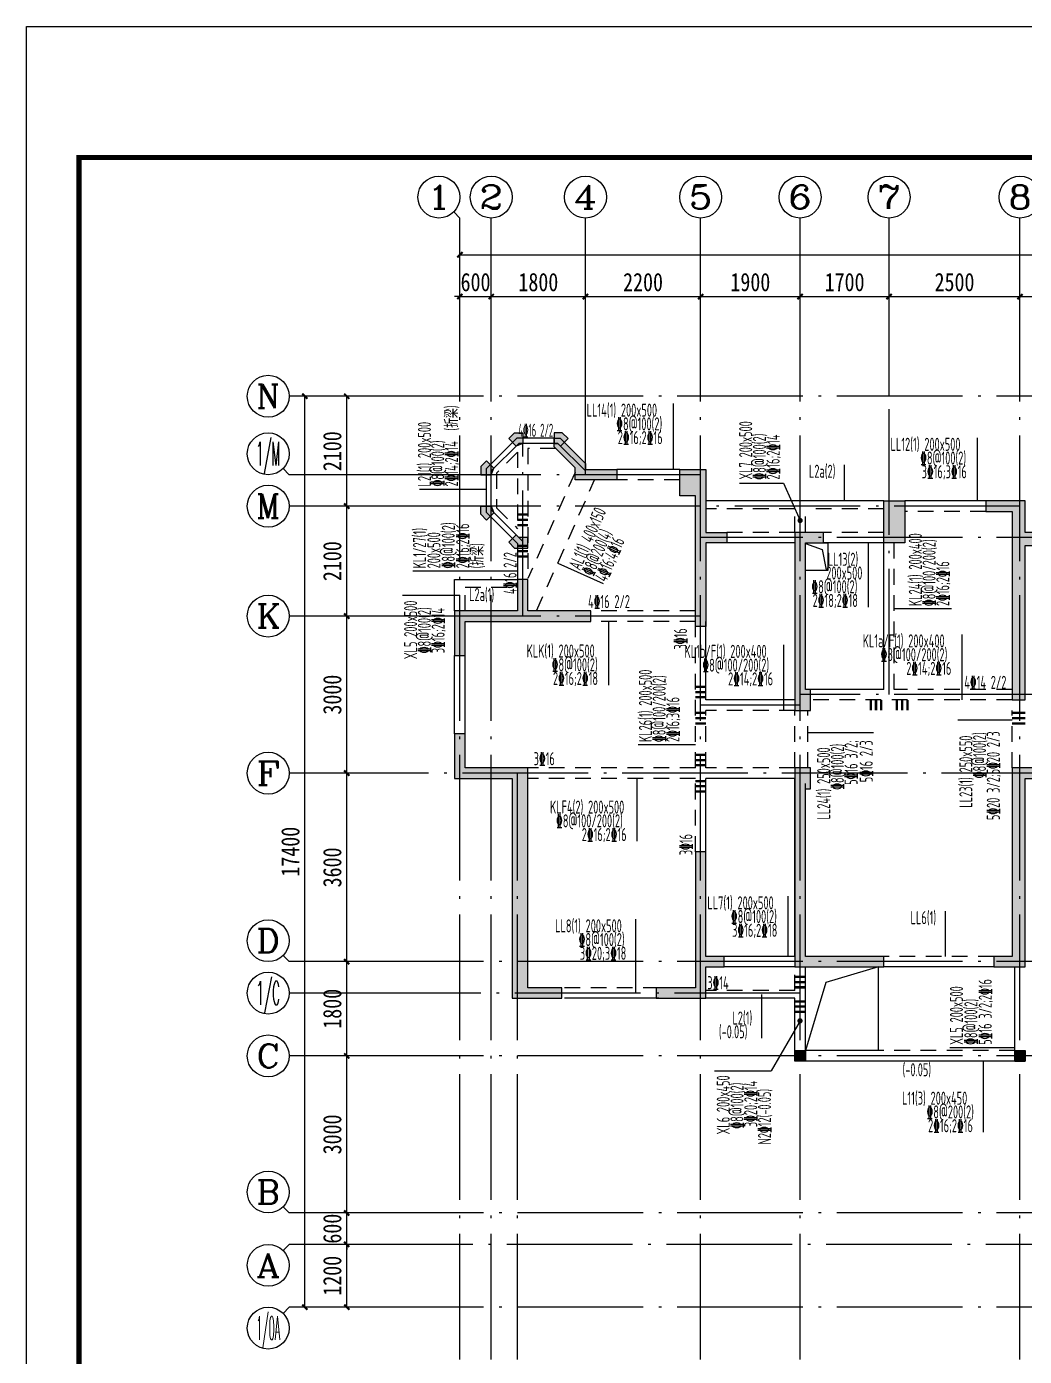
# Model space of a CAD drawing. Extents: x -144902 to 588294, y -160863 to 65494.
# Drawn here: x 385985 to 405047, y -26244 to -845 of the extents above; entities that cross this region are included whole.
import ezdxf
from ezdxf.enums import TextEntityAlignment as Align

# ---------------------------------------------------------------- set-up
doc = ezdxf.new("R2010")
doc.units = 0
doc.header["$LTSCALE"] = 100
doc.linetypes.add('3', pattern=[5, 3, -2])
doc.linetypes.add('ACAD_ISO04W100', pattern=[30.5, 24, -3, 0.5, -3])
doc.layers.get('0').update_dxf_attribs({"linetype": 'CONTINUOUS'})
doc.layers.get('Defpoints').update_dxf_attribs({"linetype": 'CONTINUOUS'})
for name, color, linetype in [('1508', 2, 'CONTINUOUS'), ('AXIS', 3, 'CONTINUOUS'), ('AXIS_TEXT', 7, 'CONTINUOUS'), ('DOTE', 253, 'ACAD_ISO04W100'), ('GZ', 7, 'CONTINUOUS'), ('HATCH', 254, 'CONTINUOUS'), ('HIDE_BEAMDIMLOCAL', 7, 'CONTINUOUS'), ('HIDE_BEAMDIMMASS', 2, 'CONTINUOUS'), ('P排气道', 232, 'CONTINUOUS'), ('S_BEAMDIMLOCAL', 7, 'CONTINUOUS'), ('S_BEAMDIMMASS', 2, 'CONTINUOUS'), ('tk', 7, 'CONTINUOUS'), ('梁', 4, 'CONTINUOUS'), ('梁虚线', 134, '3'), ('次梁箍筋', 1, 'CONTINUOUS'), ('砼墙', 3, 'CONTINUOUS'), ('门', 174, 'CONTINUOUS'), ('门虚线', 174, '3'), ('零厚板', 7, 'CONTINUOUS')]:
    doc.layers.add(name, color=color, linetype=linetype)
doc.styles.add('_HZTXT', font='complex.shx', dxfattribs={"width": 0.7, "bigfont": 'tssdchn.shx'})
doc.styles.add('COMPLEX', font='COMPLEX')
doc.styles.add('DIM_FONT', font='SIMHEI.TTF', dxfattribs={"width": 0.8})
doc.styles.get("Standard").update_dxf_attribs({"font": 'tssdeng.shx', "width": 0.7, "bigfont": 'tssdchn.shx'})
doc.dimstyles.new('_TCH_ARCH&&100', dxfattribs={"dimtxt": 350, "dimasz": 100, "dimexe": 250, "dimexo": 300, "dimgap": 100, "dimtad": 1, "dimdec": 0, "dimzin": 0, "dimdsep": 46, "dimtxsty": 'DIM_FONT', "dimblk": 'ARCHTICK', "dimcen": 0.09, "dimclrt": 7, "dimazin": 2, "dimtfac": 1, "dimtdec": 0, "dimtix": 1, "dimtmove": 2, "dimatfit": 3, "dimfxl": 1, "dimtolj": 1, "dimtzin": 0, "dimarcsym": 0})

# ---------------------------------------------------------------- blocks, each defined once
blk = doc.blocks.new('A1tk')
at = {"layer": 'tk', "color": 5}
blk.add_lwpolyline([(0, 0), (0, 59400), (84100, 59400), (84100, 0)], close=True, dxfattribs=at)
at = {"layer": 'tk', "const_width": 100}
blk.add_lwpolyline([(2500, 1000), (83100, 1000), (83100, 58400), (2500, 58400)], close=True, dxfattribs=at)
blk = doc.blocks.new('2012120710010639')
at = {"layer": 'P排气道', "linetype": 'ByBlock'}
blk.add_lwpolyline([(400, 5400), (400, 5900), (0, 5900), (0, 5400)], close=True, dxfattribs=at)
blk.add_lwpolyline([(400, 5900), (77, 5789), (0, 5400)], dxfattribs=at)
at = {"layer": 'P排气道', "linetype": 'ByBlock', "elevation": 0}
for points in [[(27585, 5385), (27585, 5915), (27155, 5915), (27155, 5385)], [(9485, 1065), (9085, 1065), (9085, 1415), (9485, 1415)], [(18285, 1065), (18685, 1065), (18685, 1415), (18285, 1415)], [(13770, 500), (13770, 0), (13370, 0), (13370, 500)], [(14000, 500), (14000, 0), (14400, 0), (14400, 500)]]:
    blk.add_lwpolyline(points, close=True, dxfattribs=at)
for points in [[(27585, 5900), (27262, 5789), (27185, 5400)], [(9485, 1415), (9151, 1329), (9085, 1065)], [(18685, 1415), (18351, 1329), (18285, 1065)], [(13770, 500), (13447, 389), (13370, 0)], [(14400, 500), (14077, 389), (14000, 0)]]:
    blk.add_lwpolyline(points, dxfattribs=at)
blk = doc.blocks.new('_ArchTick')
at = {"color": 0, "linetype": 'ByBlock', "const_width": 0.4}
blk.add_lwpolyline([(-0.5, -0.5), (0.5, 0.5)], dxfattribs=at)
blk = doc.blocks.new('*D1650')
at = {"layer": 'AXIS', "color": 0, "lineweight": -2}
for p, q in [((2761, 5875), (1650, 5875)), ((1900, 4675), (1900, 5875)), ((2761, 4675), (1650, 4675))]:
    blk.add_line(p, q, dxfattribs=at)
at = {"layer": 'Defpoints', "color": 0}
for p in [(1900, 5875), (3061, 5875), (3061, 4675)]:
    blk.add_point(p, dxfattribs=at)
at = {"layer": 'AXIS', "color": 0, "lineweight": -2, "xscale": 100, "yscale": 100, "zscale": 100}
for p, rotation in [((1900, 5875), 90), ((1900, 4675), 270)]:
    blk.add_blockref('_ArchTick', p, dxfattribs=dict(at, rotation=rotation))
at = {"layer": 'AXIS', "color": 7, "insert": (1625, 5275), "char_height": 350, "attachment_point": 5, "rotation": 90, "style": 'DIM_FONT'}
blk.add_mtext('\\A1;1200', dxfattribs=at)
blk = doc.blocks.new('*D1651')
at = {"layer": 'AXIS', "color": 0, "lineweight": -2}
for p, q in [((2761, 6475), (1650, 6475)), ((1900, 6475), (1900, 6575)), ((1900, 5875), (1900, 6475)), ((2761, 5875), (1650, 5875)), ((1900, 5875), (1900, 5775))]:
    blk.add_line(p, q, dxfattribs=at)
at = {"layer": 'Defpoints', "color": 0}
for p in [(1900, 6475), (3061, 6475), (3061, 5875)]:
    blk.add_point(p, dxfattribs=at)
at = {"layer": 'AXIS', "color": 0, "lineweight": -2, "xscale": 100, "yscale": 100, "zscale": 100}
for p, rotation in [((1900, 6475), 270), ((1900, 5875), 90)]:
    blk.add_blockref('_ArchTick', p, dxfattribs=dict(at, rotation=rotation))
at = {"layer": 'AXIS', "color": 7, "insert": (1625, 6175), "char_height": 350, "attachment_point": 5, "rotation": 90, "style": 'DIM_FONT'}
blk.add_mtext('\\A1;600', dxfattribs=at)
blk = doc.blocks.new('*D1652')
at = {"layer": 'AXIS', "color": 0, "lineweight": -2}
for p, q in [((2761, 9475), (1650, 9475)), ((1900, 6475), (1900, 9475)), ((2761, 6475), (1650, 6475))]:
    blk.add_line(p, q, dxfattribs=at)
at = {"layer": 'Defpoints', "color": 0}
for p in [(1900, 9475), (3061, 9475), (3061, 6475)]:
    blk.add_point(p, dxfattribs=at)
at = {"layer": 'AXIS', "color": 0, "lineweight": -2, "xscale": 100, "yscale": 100, "zscale": 100}
for p, rotation in [((1900, 9475), 90), ((1900, 6475), 270)]:
    blk.add_blockref('_ArchTick', p, dxfattribs=dict(at, rotation=rotation))
at = {"layer": 'AXIS', "color": 7, "insert": (1625, 7975), "char_height": 350, "attachment_point": 5, "rotation": 90, "style": 'DIM_FONT'}
blk.add_mtext('\\A1;3000', dxfattribs=at)
blk = doc.blocks.new('*D1653')
at = {"layer": 'AXIS', "color": 0, "lineweight": -2}
for p, q in [((2761, 11275), (1650, 11275)), ((1900, 9475), (1900, 11275)), ((2761, 9475), (1650, 9475))]:
    blk.add_line(p, q, dxfattribs=at)
at = {"layer": 'Defpoints', "color": 0}
for p in [(1900, 11275), (3061, 11275), (3061, 9475)]:
    blk.add_point(p, dxfattribs=at)
at = {"layer": 'AXIS', "color": 0, "lineweight": -2, "xscale": 100, "yscale": 100, "zscale": 100}
for p, rotation in [((1900, 11275), 90), ((1900, 9475), 270)]:
    blk.add_blockref('_ArchTick', p, dxfattribs=dict(at, rotation=rotation))
at = {"layer": 'AXIS', "color": 7, "insert": (1625, 10375), "char_height": 350, "attachment_point": 5, "rotation": 90, "style": 'DIM_FONT'}
blk.add_mtext('\\A1;1800', dxfattribs=at)
blk = doc.blocks.new('*D1654')
at = {"layer": 'AXIS', "color": 0, "lineweight": -2}
for p, q in [((2761, 14875), (1650, 14875)), ((1900, 11275), (1900, 14875)), ((2761, 11275), (1650, 11275))]:
    blk.add_line(p, q, dxfattribs=at)
at = {"layer": 'Defpoints', "color": 0}
for p in [(1900, 14875), (3061, 14875), (3061, 11275)]:
    blk.add_point(p, dxfattribs=at)
at = {"layer": 'AXIS', "color": 0, "lineweight": -2, "xscale": 100, "yscale": 100, "zscale": 100}
for p, rotation in [((1900, 14875), 90), ((1900, 11275), 270)]:
    blk.add_blockref('_ArchTick', p, dxfattribs=dict(at, rotation=rotation))
at = {"layer": 'AXIS', "color": 7, "insert": (1625, 13075), "char_height": 350, "attachment_point": 5, "rotation": 90, "style": 'DIM_FONT'}
blk.add_mtext('\\A1;3600', dxfattribs=at)
blk = doc.blocks.new('*D1655')
at = {"layer": 'AXIS', "color": 0, "lineweight": -2}
for p, q in [((2761, 17875), (1650, 17875)), ((1900, 14875), (1900, 17875)), ((2761, 14875), (1650, 14875))]:
    blk.add_line(p, q, dxfattribs=at)
at = {"layer": 'Defpoints', "color": 0}
for p in [(1900, 17875), (3061, 17875), (3061, 14875)]:
    blk.add_point(p, dxfattribs=at)
at = {"layer": 'AXIS', "color": 0, "lineweight": -2, "xscale": 100, "yscale": 100, "zscale": 100}
for p, rotation in [((1900, 17875), 90), ((1900, 14875), 270)]:
    blk.add_blockref('_ArchTick', p, dxfattribs=dict(at, rotation=rotation))
at = {"layer": 'AXIS', "color": 7, "insert": (1625, 16375), "char_height": 350, "attachment_point": 5, "rotation": 90, "style": 'DIM_FONT'}
blk.add_mtext('\\A1;3000', dxfattribs=at)
blk = doc.blocks.new('*D1656')
at = {"layer": 'AXIS', "color": 0, "lineweight": -2}
for p, q in [((2761, 19975), (1650, 19975)), ((1900, 17875), (1900, 19975)), ((2761, 17875), (1650, 17875))]:
    blk.add_line(p, q, dxfattribs=at)
at = {"layer": 'Defpoints', "color": 0}
for p in [(1900, 19975), (3061, 19975), (3061, 17875)]:
    blk.add_point(p, dxfattribs=at)
at = {"layer": 'AXIS', "color": 0, "lineweight": -2, "xscale": 100, "yscale": 100, "zscale": 100}
for p, rotation in [((1900, 19975), 90), ((1900, 17875), 270)]:
    blk.add_blockref('_ArchTick', p, dxfattribs=dict(at, rotation=rotation))
at = {"layer": 'AXIS', "color": 7, "insert": (1625, 18925), "char_height": 350, "attachment_point": 5, "rotation": 90, "style": 'DIM_FONT'}
blk.add_mtext('\\A1;2100', dxfattribs=at)
blk = doc.blocks.new('*D1657')
at = {"layer": 'AXIS', "color": 0, "lineweight": -2}
for p, q in [((2761, 22075), (1650, 22075)), ((1900, 19975), (1900, 22075)), ((2761, 19975), (1650, 19975))]:
    blk.add_line(p, q, dxfattribs=at)
at = {"layer": 'Defpoints', "color": 0}
for p in [(1900, 22075), (3061, 22075), (3061, 19975)]:
    blk.add_point(p, dxfattribs=at)
at = {"layer": 'AXIS', "color": 0, "lineweight": -2, "xscale": 100, "yscale": 100, "zscale": 100}
for p, rotation in [((1900, 22075), 90), ((1900, 19975), 270)]:
    blk.add_blockref('_ArchTick', p, dxfattribs=dict(at, rotation=rotation))
at = {"layer": 'AXIS', "color": 7, "insert": (1625, 21025), "char_height": 350, "attachment_point": 5, "rotation": 90, "style": 'DIM_FONT'}
blk.add_mtext('\\A1;2100', dxfattribs=at)
blk = doc.blocks.new('*D1658')
at = {"layer": 'AXIS', "color": 0, "lineweight": -2}
for p, q in [((2761, 22075), (850, 22075)), ((1100, 4675), (1100, 22075)), ((2761, 4675), (850, 4675))]:
    blk.add_line(p, q, dxfattribs=at)
at = {"layer": 'Defpoints', "color": 0}
for p in [(1100, 22075), (3061, 22075, 0), (3061, 4675)]:
    blk.add_point(p, dxfattribs=at)
at = {"layer": 'AXIS', "color": 0, "lineweight": -2, "xscale": 100, "yscale": 100, "zscale": 100}
for p, rotation in [((1100, 22075), 90), ((1100, 4675), 270)]:
    blk.add_blockref('_ArchTick', p, dxfattribs=dict(at, rotation=rotation))
at = {"layer": 'AXIS', "color": 7, "insert": (825, 13375), "char_height": 350, "attachment_point": 5, "rotation": 90, "style": 'DIM_FONT'}
blk.add_mtext('\\A1;17400', dxfattribs=at)
blk = doc.blocks.new('*D1679')
at = {"layer": 'AXIS', "color": 0, "lineweight": -2}
for p, q in [((14761, 22375), (14761, 24228)), ((17761, 22375), (17761, 24228)), ((14761, 23978), (17761, 23978))]:
    blk.add_line(p, q, dxfattribs=at)
at = {"layer": 'Defpoints', "color": 0}
for p in [(17761, 23978), (14761, 22075), (17761, 22075)]:
    blk.add_point(p, dxfattribs=at)
at = {"layer": 'AXIS', "color": 0, "lineweight": -2, "xscale": 100, "yscale": 100, "zscale": 100, "rotation": 180}
blk.add_blockref('_ArchTick', (14761, 23978), dxfattribs=at)
at = {"layer": 'AXIS', "color": 0, "lineweight": -2, "xscale": 100, "yscale": 100, "zscale": 100}
blk.add_blockref('_ArchTick', (17761, 23978), dxfattribs=at)
at = {"layer": 'AXIS', "color": 7, "insert": (16261, 24253), "char_height": 350, "attachment_point": 5, "style": 'DIM_FONT'}
blk.add_mtext('\\A1;3000', dxfattribs=at)
blk = doc.blocks.new('*D1680')
at = {"layer": 'AXIS', "color": 0, "lineweight": -2}
for p, q in [((12261, 22375), (12261, 24228)), ((14761, 22375), (14761, 24228)), ((12261, 23978), (14761, 23978))]:
    blk.add_line(p, q, dxfattribs=at)
at = {"layer": 'Defpoints', "color": 0}
for p in [(14761, 23978), (12261, 22075), (14761, 22075)]:
    blk.add_point(p, dxfattribs=at)
at = {"layer": 'AXIS', "color": 0, "lineweight": -2, "xscale": 100, "yscale": 100, "zscale": 100, "rotation": 180}
blk.add_blockref('_ArchTick', (12261, 23978), dxfattribs=at)
at = {"layer": 'AXIS', "color": 0, "lineweight": -2, "xscale": 100, "yscale": 100, "zscale": 100}
blk.add_blockref('_ArchTick', (14761, 23978), dxfattribs=at)
at = {"layer": 'AXIS', "color": 7, "insert": (13511, 24253), "char_height": 350, "attachment_point": 5, "style": 'DIM_FONT'}
blk.add_mtext('\\A1;2500', dxfattribs=at)
blk = doc.blocks.new('*D1681')
at = {"layer": 'AXIS', "color": 0, "lineweight": -2}
for p, q in [((10561, 22375), (10561, 24228)), ((12261, 22375), (12261, 24228)), ((10561, 23978), (12261, 23978))]:
    blk.add_line(p, q, dxfattribs=at)
at = {"layer": 'Defpoints', "color": 0}
for p in [(12261, 23978), (10561, 22075), (12261, 22075)]:
    blk.add_point(p, dxfattribs=at)
at = {"layer": 'AXIS', "color": 0, "lineweight": -2, "xscale": 100, "yscale": 100, "zscale": 100, "rotation": 180}
blk.add_blockref('_ArchTick', (10561, 23978), dxfattribs=at)
at = {"layer": 'AXIS', "color": 0, "lineweight": -2, "xscale": 100, "yscale": 100, "zscale": 100}
blk.add_blockref('_ArchTick', (12261, 23978), dxfattribs=at)
at = {"layer": 'AXIS', "color": 7, "insert": (11411, 24253), "char_height": 350, "attachment_point": 5, "style": 'DIM_FONT'}
blk.add_mtext('\\A1;1700', dxfattribs=at)
blk = doc.blocks.new('*D1682')
at = {"layer": 'AXIS', "color": 0, "lineweight": -2}
for p, q in [((8661, 22375), (8661, 24228)), ((10561, 22375), (10561, 24228)), ((8661, 23978), (10561, 23978))]:
    blk.add_line(p, q, dxfattribs=at)
at = {"layer": 'Defpoints', "color": 0}
for p in [(10561, 23978), (8661, 22075), (10561, 22075)]:
    blk.add_point(p, dxfattribs=at)
at = {"layer": 'AXIS', "color": 0, "lineweight": -2, "xscale": 100, "yscale": 100, "zscale": 100, "rotation": 180}
blk.add_blockref('_ArchTick', (8661, 23978), dxfattribs=at)
at = {"layer": 'AXIS', "color": 0, "lineweight": -2, "xscale": 100, "yscale": 100, "zscale": 100}
blk.add_blockref('_ArchTick', (10561, 23978), dxfattribs=at)
at = {"layer": 'AXIS', "color": 7, "insert": (9611, 24253), "char_height": 350, "attachment_point": 5, "style": 'DIM_FONT'}
blk.add_mtext('\\A1;1900', dxfattribs=at)
blk = doc.blocks.new('*D1683')
at = {"layer": 'AXIS', "color": 0, "lineweight": -2}
for p, q in [((6461, 22375), (6461, 24228)), ((8661, 22375), (8661, 24228)), ((6461, 23978), (8661, 23978))]:
    blk.add_line(p, q, dxfattribs=at)
at = {"layer": 'Defpoints', "color": 0}
for p in [(8661, 23978), (6461, 22075), (8661, 22075)]:
    blk.add_point(p, dxfattribs=at)
at = {"layer": 'AXIS', "color": 0, "lineweight": -2, "xscale": 100, "yscale": 100, "zscale": 100, "rotation": 180}
blk.add_blockref('_ArchTick', (6461, 23978), dxfattribs=at)
at = {"layer": 'AXIS', "color": 0, "lineweight": -2, "xscale": 100, "yscale": 100, "zscale": 100}
blk.add_blockref('_ArchTick', (8661, 23978), dxfattribs=at)
at = {"layer": 'AXIS', "color": 7, "insert": (7561, 24253), "char_height": 350, "attachment_point": 5, "style": 'DIM_FONT'}
blk.add_mtext('\\A1;2200', dxfattribs=at)
blk = doc.blocks.new('*D1684')
at = {"layer": 'AXIS', "color": 0, "lineweight": -2}
for p, q in [((4661, 22375), (4661, 24228)), ((6461, 22375), (6461, 24228)), ((4661, 23978), (6461, 23978))]:
    blk.add_line(p, q, dxfattribs=at)
at = {"layer": 'Defpoints', "color": 0}
for p in [(6461, 23978), (4661, 22075), (6461, 22075)]:
    blk.add_point(p, dxfattribs=at)
at = {"layer": 'AXIS', "color": 0, "lineweight": -2, "xscale": 100, "yscale": 100, "zscale": 100, "rotation": 180}
blk.add_blockref('_ArchTick', (4661, 23978), dxfattribs=at)
at = {"layer": 'AXIS', "color": 0, "lineweight": -2, "xscale": 100, "yscale": 100, "zscale": 100}
blk.add_blockref('_ArchTick', (6461, 23978), dxfattribs=at)
at = {"layer": 'AXIS', "color": 7, "insert": (5561, 24253), "char_height": 350, "attachment_point": 5, "style": 'DIM_FONT'}
blk.add_mtext('\\A1;1800', dxfattribs=at)
blk = doc.blocks.new('*D1685')
at = {"layer": 'AXIS', "color": 0, "lineweight": -2}
for p, q in [((4061, 22375), (4061, 24228)), ((4661, 22375), (4661, 24228)), ((4061, 23978), (3961, 23978)), ((4061, 23978), (4661, 23978)), ((4661, 23978), (4761, 23978))]:
    blk.add_line(p, q, dxfattribs=at)
at = {"layer": 'Defpoints', "color": 0}
for p in [(4661, 23978), (4061, 22075), (4661, 22075)]:
    blk.add_point(p, dxfattribs=at)
at = {"layer": 'AXIS', "color": 0, "lineweight": -2, "xscale": 100, "yscale": 100, "zscale": 100}
blk.add_blockref('_ArchTick', (4061, 23978), dxfattribs=at)
at = {"layer": 'AXIS', "color": 0, "lineweight": -2, "xscale": 100, "yscale": 100, "zscale": 100, "rotation": 180}
blk.add_blockref('_ArchTick', (4661, 23978), dxfattribs=at)
at = {"layer": 'AXIS', "color": 7, "insert": (4361, 24253), "char_height": 350, "attachment_point": 5, "style": 'DIM_FONT'}
blk.add_mtext('\\A1;600', dxfattribs=at)
blk = doc.blocks.new('*D1686')
at = {"layer": 'AXIS', "color": 0, "lineweight": -2}
for p, q in [((4061, 22375), (4061, 25028)), ((43161, 22375), (43161, 25028)), ((4061, 24778), (43161, 24778))]:
    blk.add_line(p, q, dxfattribs=at)
at = {"layer": 'Defpoints', "color": 0}
for p in [(43161, 24778), (4061, 22075), (43161, 22075)]:
    blk.add_point(p, dxfattribs=at)
at = {"layer": 'AXIS', "color": 0, "lineweight": -2, "xscale": 100, "yscale": 100, "zscale": 100, "rotation": 180}
blk.add_blockref('_ArchTick', (4061, 24778), dxfattribs=at)
at = {"layer": 'AXIS', "color": 0, "lineweight": -2, "xscale": 100, "yscale": 100, "zscale": 100}
blk.add_blockref('_ArchTick', (43161, 24778), dxfattribs=at)
at = {"layer": 'AXIS', "color": 7, "insert": (23611, 25053), "char_height": 350, "attachment_point": 5, "style": 'DIM_FONT'}
blk.add_mtext('\\A1;39100', dxfattribs=at)
blk = doc.blocks.new('_AXISO')
blk.add_circle((0, 0), 0.5)
at = {"layer": 'AXIS_TEXT', "style": 'COMPLEX', "width": 1.041667}
blk.add_attdef('A', text='', height=0.56, dxfattribs=at).set_placement((-0.25, -0.28), (0.25, -0.28), align=Align.FIT)
blk = doc.blocks.new('2012122714531000')
at = {"layer": 'HATCH'}
blk.add_hatch(color=256, dxfattribs=at).paths.add_polyline_path([(0, 200), (200, 200), (200, 0), (0, 0)])
at = {"layer": 'GZ'}
blk.add_lwpolyline([(0, 200), (200, 200), (200, 0), (0, 0)], close=True, dxfattribs=at)
blk = doc.blocks.new('2012122621245179')
at = {"layer": 'GZ'}
h = blk.add_hatch(color=256, dxfattribs=at)
h.paths.add_polyline_path([(5985.8, 21123.5), (6127.3, 21265), (6017.2, 21375), (5861.6, 21375), (5861.6, 21175), (5934.4, 21175)])
h.paths.add_polyline_path([(5137.3, 21123.5), (4995.9, 21265), (5105.9, 21375), (5261.6, 21375), (5261.6, 21175), (5202.6, 21150.6)])
h.paths.add_polyline_path([(5137.3, 19426.5), (4995.9, 19285.1), (5105.9, 19175), (5361.4, 19175), (5361.4, 19375), (5188.8, 19375)])
h.paths.add_polyline_path([(4713, 19850.8), (4571.6, 19709.3), (4461.6, 19819.4), (4461.6, 19975), (4661.6, 19975), (4693.3, 19898.4)])
h.paths.add_polyline_path([(4713, 20699.3), (4571.6, 20840.7), (4461.6, 20730.7), (4461.6, 20575), (4661.6, 20575), (4687.2, 20637.2)])
at = {"layer": 'HATCH'}
for points in [[(7061.4, 20675), (7061.4, 20475), (6261.4, 20475), (6261.4, 20706.6), (5861.6, 21106.4), (5861.6, 21275), (5975.8, 21275), (6461.4, 20789.4), (6461.4, 20675)], [(8561.4, 17675), (8561.4, 20175), (8261.4, 20175), (8261.4, 20675), (8761.4, 20675), (8761.4, 19475), (9161.4, 19475), (9161.4, 19275), (8761.4, 19275), (8761.4, 17675)], [(12161.4, 20075.2), (12561.4, 20075.2), (12561.4, 19275.2), (12161.4, 19275.2)], [(14111.4, 20075.2), (14111.4, 19875.2), (14611.4, 19875.2), (14611.4, 16275), (14861.4, 16275), (14861.4, 19225), (15361.4, 19225), (15361.4, 19475), (14861.4, 19475), (14861.4, 20075.2)], [(11011.4, 19275), (11011.4, 19475), (10461.4, 19475), (10461.4, 16075), (10761.4, 16075), (10761.4, 16475), (10661.4, 16475), (10661.4, 19275)], [(5161.4, 18575), (5161.4, 17975), (3961.4, 17975), (3961.4, 17125), (4161.4, 17125), (4161.4, 17775), (6561.4, 17775), (6561.4, 17975), (5361.4, 17975), (5361.4, 18575)], [(3961.4, 14775), (5061.4, 14775), (5061.4, 10575), (6011.4, 10575), (6011.4, 10775), (5361.4, 10775), (5361.4, 14975), (4161.4, 14975), (4161.4, 15625), (3961.4, 15625)], [(10461.4, 11175), (12161.4, 11175), (12161.4, 11375), (10661.4, 11375), (10661.4, 14575), (10761.4, 14575), (10761.4, 14975), (10461.4, 14975)], [(14861.4, 11175), (14861.4, 14775), (16261.4, 14775), (16261.4, 14975), (14611.4, 14975), (14611.4, 11375), (14261.4, 11375), (14261.4, 11175)], [(7811.4, 10575), (8761.4, 10575), (8761.4, 11175), (9111.4, 11175), (9111.4, 11375), (8761.4, 11375), (8761.4, 13375), (8561.4, 13375), (8561.4, 10775), (7811.4, 10775)]]:
    blk.add_hatch(color=256, dxfattribs=at).paths.add_polyline_path(points)
at = {"layer": 'AXIS'}
for p, q in [((3944.2, 25594.8, 0), (4061.4, 25477.6, 0)), ((4061.4, 22075, 0), (4061.4, 25477.6, 0)), ((4661.4, 22075, 0), (4661.4, 25477.6, 0)), ((6461.4, 22075, 0), (6461.4, 25477.6, 0)), ((8661.4, 22075, 0), (8661.4, 25477.6, 0)), ((10561.4, 22075, 0), (10561.4, 25477.6, 0)), ((12261.4, 22075, 0), (12261.4, 25477.6, 0)), ((14761.4, 22075, 0), (14761.4, 25477.6, 0)), ((3461.4, 22075, 0), (800, 22075, 0)), ((682.8, 20692.2, 0), (800, 20575, 0)), ((3461.4, 20575, 0), (800, 20575, 0)), ((3461.4, 19975, 0), (800, 19975, 0)), ((3461.4, 17875, 0), (800, 17875, 0)), ((3461.4, 14875, 0), (800, 14875, 0)), ((682.8, 11392.2, 0), (800, 11275, 0)), ((3461.4, 11275, 0), (800, 11275, 0)), ((3461.4, 10675, 0), (800, 10675, 0)), ((3461.4, 9475, 0), (800, 9475, 0)), ((682.8, 6592.2, 0), (800, 6475, 0)), ((3461.4, 6475, 0), (800, 6475, 0)), ((682.8, 5757.8, 0), (800, 5875, 0)), ((3461.4, 5875, 0), (800, 5875, 0)), ((682.8, 4557.8, 0), (800, 4675, 0)), ((3461.4, 4675, 0), (800, 4675, 0))]:
    blk.add_line(p, q, dxfattribs=at)
at = {"layer": 'DOTE'}
for p, q in [((4061.4, 3675, 0), (4061.4, 23075, 0)), ((4661.4, 3675, 0), (4661.4, 23075, 0)), ((6461.4, 20575, 0), (6461.4, 23075, 0)), ((8661.4, 3675, 0), (8661.4, 23075, 0)), ((10561.4, 3675, 0), (10561.4, 23075, 0)), ((12261.4, 16375, 0), (12261.4, 23075, 0)), ((14761.4, 3675, 0), (14761.4, 23075, 0)), ((44161.4, 22075, 0), (3061.4, 22075, 0)), ((5188.8, 21175, 0), (4661.4, 20647.6, 0)), ((5934.4, 21175, 0), (5188.8, 21175, 0)), ((5261.4, 17875, 0), (5261.4, 21175, 0)), ((5934.4, 21175, 0), (6461.4, 20648)), ((8661.4, 20575, 0), (3061.4, 20575, 0)), ((14761.4, 19975, 0), (3061.4, 19975, 0)), ((4661.4, 19902.4, 0), (5261.4, 19302.4, 0)), ((44161.4, 19375, 0), (8661.4, 19375, 0)), ((8661.4, 17875, 0), (3061.4, 17875, 0)), ((14761.4, 16375, 0), (10561.4, 16375, 0)), ((20061.4, 16375, 0), (14761.4, 16375, 0)), ((10561.4, 16175, 0), (8661.4, 16175, 0)), ((33961.4, 14875, 0), (3461.4, 14875, 0)), ((5161.4, 3675, 0), (5161.4, 14875, 0)), ((44161.4, 11275, 0), (3061.4, 11275, 0)), ((10561.4, 10675, 0), (3061.4, 10675, 0)), ((44161.4, 9475, 0), (3061.4, 9475, 0)), ((44161.4, 6475, 0), (3061.4, 6475, 0)), ((19561.4, 5875, 0), (3061.4, 5875, 0)), ((44161.4, 4675, 0), (3061.4, 4675, 0))]:
    blk.add_line(p, q, dxfattribs=at)
at = {"layer": 'GZ'}
for points in [[(5137.3, 21123.5), (4995.9, 21265), (5105.9, 21375), (5261.6, 21375), (5261.6, 21175), (5137.3, 21123.5)], [(5985.8, 21123.5), (6127.3, 21265), (6017.2, 21375), (5861.6, 21375), (5861.6, 21175), (5934.4, 21175)], [(4713, 20699.3), (4571.6, 20840.7), (4461.6, 20730.7), (4461.6, 20575), (4661.6, 20575), (4687.2, 20637.2)], [(4713, 19850.8), (4571.6, 19709.3), (4461.6, 19819.4), (4461.6, 19975), (4661.6, 19975), (4693.3, 19898.4)], [(5137.3, 19426.5), (4995.9, 19285.1), (5105.9, 19175), (5361.4, 19175), (5361.4, 19375), (5188.8, 19375)]]:
    blk.add_lwpolyline(points, close=True, dxfattribs=at)
at = {"layer": '梁'}
for p, q in [((5147.4, 21275, 0), (4561.6, 20689.2, 0)), ((5861.6, 21275, 0), (5147.4, 21275, 0)), ((4561.6, 20689.2, 0), (4561.6, 19860.8, 0)), ((8261.4, 20675), (7061.4, 20675)), ((10561.4, 20075.2), (8761.4, 20075.2)), ((12161.4, 20075.2), (10561.4, 20075.2)), ((14111.4, 20075.2), (12561.4, 20075.2)), ((4561.6, 19860.8, 0), (5161.4, 19261, 0)), ((5161.4, 19261, 0), (5161.4, 18575, 0)), ((10461.4, 19275), (9161.4, 19275)), ((12361.4, 19275), (11011.4, 19275)), ((12161.4, 16475), (12161.4, 19275)), ((3961.4, 17975), (3961.4, 18575)), ((3961.4, 18575), (5161.4, 18575)), ((8761.4, 16275), (8761.4, 17775)), ((10461.4, 16275), (8761.4, 16275)), ((12161.4, 16475), (10661.4, 16475)), ((10461.4, 14775), (8761.4, 14775)), ((8761.4, 13375), (8761.4, 14775)), ((10461.4, 11375), (10461.4, 14775)), ((10461.4, 11375), (9111.4, 11375)), ((10461.4, 11175), (9111.4, 11175)), ((14261.4, 11175), (12161.4, 11175)), ((14661.4, 9375), (14661.4, 11175)), ((7861.4, 10575), (6061.4, 10575)), ((14661.4, 9375), (14861.4, 9375))]:
    blk.add_line(p, q, dxfattribs=at)
at = {"layer": '梁', "color": 210}
for p, q in [((10661.4, 9575), (10661.4, 11175)), ((12061.4, 9575), (12061.4, 11175)), ((10461.4, 10575), (8761.4, 10575)), ((10461.4, 9375), (10461.4, 10575)), ((12061.4, 9575), (10661.4, 9575)), ((12161.4, 9375), (10461.4, 9375)), ((14661.4, 9375), (12161.4, 9375))]:
    blk.add_line(p, q, dxfattribs=at)
at = {"layer": '梁虚线'}
for p, q in [((5161.4, 21006.2, 0), (4761.6, 20606.4, 0)), ((5161.4, 21006.2, 0), (5161.4, 19543.8, 0)), ((5892.9, 21075, 0), (5361.4, 21075, 0)), ((5361.4, 21075, 0), (5361.4, 18575, 0)), ((4761.6, 20606.4, 0), (4761.6, 19943.6, 0)), ((8261.4, 20475), (7061.4, 20475)), ((4761.6, 19943.6, 0), (5161.4, 19543.8, 0)), ((10461.4, 19925.2), (8761.4, 19925.2)), ((10461.4, 19475), (10461.4, 19925.2)), ((12161.4, 19925.2), (10661.4, 19925.2)), ((10661.4, 19475), (10661.4, 19925.2)), ((14111.4, 19875.2), (12561.4, 19875.2)), ((10461.4, 19475), (9161.4, 19475)), ((12161.4, 19475), (11011.4, 19475)), ((12361.4, 16475), (12361.4, 19275)), ((4161.4, 18425), (5161.4, 18425)), ((4161.4, 17975), (4161.4, 18425)), ((8561.4, 17975), (6561.4, 17975)), ((8561.4, 17775), (6561.4, 17775)), ((8561.4, 14975), (8561.4, 17675)), ((14611.4, 16275), (10661.4, 16275)), ((14611.4, 16475), (12361.4, 16475)), ((8761.4, 14975), (8761.4, 16075)), ((10461.4, 16075), (8761.4, 16075)), ((10461.4, 14975), (10461.4, 16075)), ((10711.4, 14975), (10711.4, 16075)), ((14611.4, 14975), (14611.4, 16075)), ((8561.4, 14975), (5361.4, 14975)), ((8561.4, 14775), (5361.4, 14775)), ((8561.4, 13375), (8561.4, 14775)), ((10461.4, 14975), (8761.4, 14975)), ((10661.4, 11375), (10661.4, 14875)), ((14261.4, 11375), (12161.4, 11375)), ((7861.4, 10775), (6061.4, 10775))]:
    blk.add_line(p, q, dxfattribs=at)
at = {"layer": '梁虚线', "color": 210}
for p, q in [((10461.4, 10725), (10461.4, 11175)), ((10461.4, 10725), (8761.4, 10725)), ((14661.4, 9575), (12061.4, 9575))]:
    blk.add_line(p, q, dxfattribs=at)
at = {"layer": '砼墙'}
for points in [[(7061.4, 20675), (7061.4, 20475), (6261.4, 20475), (6261.4, 20706.6), (5861.6, 21106.4), (5861.6, 21275), (5975.8, 21275), (6461.4, 20789.4), (6461.4, 20675)], [(8561.4, 17675), (8561.4, 20175), (8261.4, 20175), (8261.4, 20675), (8761.4, 20675), (8761.4, 19475), (9161.4, 19475), (9161.4, 19275), (8761.4, 19275), (8761.4, 17675)], [(12161.4, 20075.2), (12561.4, 20075.2), (12561.4, 19275.2), (12161.4, 19275.2)], [(14111.4, 20075.2), (14111.4, 19875.2), (14611.4, 19875.2), (14611.4, 16275), (14861.4, 16275), (14861.4, 19225), (15361.4, 19225), (15361.4, 19475), (14861.4, 19475), (14861.4, 20075.2)], [(11011.4, 19275), (11011.4, 19475), (10461.4, 19475), (10461.4, 16075), (10761.4, 16075), (10761.4, 16475), (10661.4, 16475), (10661.4, 19275)], [(5161.4, 18575), (5161.4, 17975), (3961.4, 17975), (3961.4, 17125), (4161.4, 17125), (4161.4, 17775), (6561.4, 17775), (6561.4, 17975), (5361.4, 17975), (5361.4, 18575)], [(3961.4, 14775), (5061.4, 14775), (5061.4, 10575), (6011.4, 10575), (6011.4, 10775), (5361.4, 10775), (5361.4, 14975), (4161.4, 14975), (4161.4, 15625), (3961.4, 15625)], [(10461.4, 11175), (12161.4, 11175), (12161.4, 11375), (10661.4, 11375), (10661.4, 14575), (10761.4, 14575), (10761.4, 14975), (10461.4, 14975)], [(14861.4, 11175), (14861.4, 14775), (16261.4, 14775), (16261.4, 14975), (14611.4, 14975), (14611.4, 11375), (14261.4, 11375), (14261.4, 11175)], [(7811.4, 10575), (8761.4, 10575), (8761.4, 11175), (9111.4, 11175), (9111.4, 11375), (8761.4, 11375), (8761.4, 13375), (8561.4, 13375), (8561.4, 10775), (7811.4, 10775)]]:
    blk.add_lwpolyline(points, close=True, dxfattribs=at)
at = {"layer": '门'}
for p, q in [((3961.4, 15625), (3961.4, 17125)), ((4161.4, 15625), (4161.4, 17125))]:
    blk.add_line(p, q, dxfattribs=at)
at = {"layer": '门虚线'}
for p, q in [((3961.4, 15625), (3961.4, 17125)), ((4161.4, 15625), (4161.4, 17125))]:
    blk.add_line(p, q, dxfattribs=at)
at = {"layer": '零厚板'}
blk.add_lwpolyline([(12061.4, 11175), (11051.1, 10879.2), (10661.4, 9575)], dxfattribs=at)
at = {"xscale": -1}
blk.add_blockref('2012120710010639', (38246.4, 13360, 0), dxfattribs=at)
at = {"layer": 'AXIS'}
ref = blk.add_blockref('_AXISO', (3661.4, 25877.6, 0), dxfattribs=dict(at, xscale=800, yscale=800, zscale=800))
ref.add_attrib('A', '1', dxfattribs={"layer": 'AXIS_TEXT', "height": 452.5, "style": '_HZTXT', "width": 2.333333}).set_placement((3435.1, 25651.4, 0), (3887.6, 25651.4, 0), align=Align.FIT)
ref = blk.add_blockref('_AXISO', (4661.4, 25877.6, 0), dxfattribs=dict(at, xscale=800, yscale=800, zscale=800))
ref.add_attrib('A', '2', dxfattribs={"layer": 'AXIS_TEXT', "height": 452.5, "style": '_HZTXT', "width": 1.5}).set_placement((4435.1, 25651.4, 0), (4887.6, 25651.4, 0), align=Align.FIT)
ref = blk.add_blockref('_AXISO', (6461.4, 25877.6, 0), dxfattribs=dict(at, xscale=800, yscale=800, zscale=800))
ref.add_attrib('A', '4', dxfattribs={"layer": 'AXIS_TEXT', "height": 452.5, "style": '_HZTXT', "width": 1.3125}).set_placement((6235.1, 25651.4, 0), (6687.6, 25651.4, 0), align=Align.FIT)
ref = blk.add_blockref('_AXISO', (8661.4, 25877.6, 0), dxfattribs=dict(at, xscale=800, yscale=800, zscale=800))
ref.add_attrib('A', '5', dxfattribs={"layer": 'AXIS_TEXT', "height": 452.5, "style": '_HZTXT', "width": 1.5}).set_placement((8435.1, 25651.4, 0), (8887.6, 25651.4, 0), align=Align.FIT)
ref = blk.add_blockref('_AXISO', (10561.4, 25877.6, 0), dxfattribs=dict(at, xscale=800, yscale=800, zscale=800))
ref.add_attrib('A', '6', dxfattribs={"layer": 'AXIS_TEXT', "height": 452.5, "style": '_HZTXT', "width": 1.5}).set_placement((10335.1, 25651.4, 0), (10787.6, 25651.4, 0), align=Align.FIT)
ref = blk.add_blockref('_AXISO', (12261.4, 25877.6, 0), dxfattribs=dict(at, xscale=800, yscale=800, zscale=800))
ref.add_attrib('A', '7', dxfattribs={"layer": 'AXIS_TEXT', "height": 452.5, "style": '_HZTXT', "width": 1.5}).set_placement((12035.1, 25651.4, 0), (12487.6, 25651.4, 0), align=Align.FIT)
ref = blk.add_blockref('_AXISO', (14761.4, 25877.6, 0), dxfattribs=dict(at, xscale=800, yscale=800, zscale=800))
ref.add_attrib('A', '8', dxfattribs={"layer": 'AXIS_TEXT', "height": 452.5, "style": '_HZTXT', "width": 1.5}).set_placement((14535.1, 25651.4, 0), (14987.6, 25651.4, 0), align=Align.FIT)
ref = blk.add_blockref('_AXISO', (400, 22075, 0), dxfattribs=dict(at, xscale=800, yscale=800, zscale=800))
ref.add_attrib('A', 'N', dxfattribs={"layer": 'AXIS_TEXT', "height": 452.5, "style": '_HZTXT', "width": 1.105263}).set_placement((173.7, 21848.7, 0), (626.3, 21848.7, 0), align=Align.FIT)
ref = blk.add_blockref('_AXISO', (400, 20975, 0), dxfattribs=dict(at, xscale=800, yscale=800, zscale=800))
ref.add_attrib('A', '1/M', dxfattribs={"layer": 'AXIS_TEXT', "height": 452.55, "style": '_HZTXT', "width": 0.362069}).set_placement((173.7, 20748.7, 0), (626.3, 20748.7, 0), align=Align.FIT)
ref = blk.add_blockref('_AXISO', (400, 19975, 0), dxfattribs=dict(at, xscale=800, yscale=800, zscale=800))
ref.add_attrib('A', 'M', dxfattribs={"layer": 'AXIS_TEXT', "height": 452.5, "style": '_HZTXT'}).set_placement((173.7, 19748.7, 0), (626.3, 19748.7, 0), align=Align.FIT)
ref = blk.add_blockref('_AXISO', (400, 17875, 0), dxfattribs=dict(at, xscale=800, yscale=800, zscale=800))
ref.add_attrib('A', 'K', dxfattribs={"layer": 'AXIS_TEXT', "height": 452.5, "style": '_HZTXT', "width": 1.105263}).set_placement((173.7, 17648.7, 0), (626.3, 17648.7, 0), align=Align.FIT)
ref = blk.add_blockref('_AXISO', (400, 14875, 0), dxfattribs=dict(at, xscale=800, yscale=800, zscale=800))
ref.add_attrib('A', 'F', dxfattribs={"layer": 'AXIS_TEXT', "height": 452.5, "style": '_HZTXT', "width": 1.3125}).set_placement((173.7, 14648.7, 0), (626.3, 14648.7, 0), align=Align.FIT)
ref = blk.add_blockref('_AXISO', (400, 11675, 0), dxfattribs=dict(at, xscale=800, yscale=800, zscale=800))
ref.add_attrib('A', 'D', dxfattribs={"layer": 'AXIS_TEXT', "height": 452.5, "style": '_HZTXT', "width": 1.235294}).set_placement((173.7, 11448.7, 0), (626.3, 11448.7, 0), align=Align.FIT)
ref = blk.add_blockref('_AXISO', (400, 10675, 0), dxfattribs=dict(at, xscale=800, yscale=800, zscale=800))
ref.add_attrib('A', '1/C', dxfattribs={"layer": 'AXIS_TEXT', "height": 452.55, "style": '_HZTXT', "width": 0.403846}).set_placement((173.7, 10448.7, 0), (626.3, 10448.7, 0), align=Align.FIT)
ref = blk.add_blockref('_AXISO', (400, 9475, 0), dxfattribs=dict(at, xscale=800, yscale=800, zscale=800))
ref.add_attrib('A', 'C', dxfattribs={"layer": 'AXIS_TEXT', "height": 452.5, "style": '_HZTXT', "width": 1.4}).set_placement((173.7, 9248.7, 0), (626.3, 9248.7, 0), align=Align.FIT)
ref = blk.add_blockref('_AXISO', (400, 6875, 0), dxfattribs=dict(at, xscale=800, yscale=800, zscale=800))
ref.add_attrib('A', 'B', dxfattribs={"layer": 'AXIS_TEXT', "height": 452.5, "style": '_HZTXT', "width": 1.235294}).set_placement((173.7, 6648.7, 0), (626.3, 6648.7, 0), align=Align.FIT)
ref = blk.add_blockref('_AXISO', (400, 5475, 0), dxfattribs=dict(at, xscale=800, yscale=800, zscale=800))
ref.add_attrib('A', 'A', dxfattribs={"layer": 'AXIS_TEXT', "height": 452.5, "style": '_HZTXT', "width": 1.166667}).set_placement((173.7, 5248.7, 0), (626.3, 5248.7, 0), align=Align.FIT)
ref = blk.add_blockref('_AXISO', (400, 4275, 0), dxfattribs=dict(at, xscale=800, yscale=800, zscale=800))
ref.add_attrib('A', '1/0A', dxfattribs={"layer": 'AXIS_TEXT', "height": 452.55, "style": '_HZTXT', "width": 0.28}).set_placement((173.7, 4048.7, 0), (626.3, 4048.7, 0), align=Align.FIT)
at = {"layer": 'HATCH'}
for p in [(10461.4, 9375), (14661.4, 9375)]:
    blk.add_blockref('2012122714531000', p, dxfattribs=at)
at = {"layer": 'AXIS'}
for p1, p2, distance, picture, middle in [((4061.4, 22075, 0), (43161.4, 22075, 0), 2702.6, '*D1686', (23611.4, 25052.6, 0)), ((4061.4, 22075, 0), (4661.4, 22075, 0), 1902.6, '*D1685', (4361.4, 24252.6, 0)), ((4661.4, 22075, 0), (6461.4, 22075, 0), 1902.6, '*D1684', (5561.4, 24252.6, 0)), ((6461.4, 22075, 0), (8661.4, 22075, 0), 1902.6, '*D1683', (7561.4, 24252.6, 0)), ((8661.4, 22075, 0), (10561.4, 22075, 0), 1902.6, '*D1682', (9611.4, 24252.6, 0)), ((10561.4, 22075, 0), (12261.4, 22075, 0), 1902.6, '*D1681', (11411.4, 24252.6, 0)), ((12261.4, 22075, 0), (14761.4, 22075, 0), 1902.6, '*D1680', (13511.4, 24252.6, 0)), ((14761.4, 22075, 0), (17761.4, 22075, 0), 1902.6, '*D1679', (16261.4, 24252.6, 0)), ((3061.4, 4675, 0), (3061.4, 22075, 0), 1961.4, '*D1658', (825, 13375, 0)), ((3061.4, 19975, 0), (3061.4, 22075, 0), 1161.4, '*D1657', (1625, 21025, 0)), ((3061.4, 17875, 0), (3061.4, 19975, 0), 1161.4, '*D1656', (1625, 18925, 0)), ((3061.4, 14875, 0), (3061.4, 17875, 0), 1161.4, '*D1655', (1625, 16375, 0)), ((3061.4, 11275, 0), (3061.4, 14875, 0), 1161.4, '*D1654', (1625, 13075, 0)), ((3061.4, 9475, 0), (3061.4, 11275, 0), 1161.4, '*D1653', (1625, 10375, 0)), ((3061.4, 6475, 0), (3061.4, 9475, 0), 1161.4, '*D1652', (1625, 7975, 0)), ((3061.4, 5875, 0), (3061.4, 6475, 0), 1161.4, '*D1651', (1625, 6175, 0)), ((3061.4, 4675, 0), (3061.4, 5875, 0), 1161.4, '*D1650', (1625, 5275, 0))]:
    dim = blk.add_aligned_dim(p1=p1, p2=p2, distance=distance, dimstyle='_TCH_ARCH&&100', dxfattribs=at)
    dim.commit()
    dim.dimension.update_dxf_attribs({"geometry": picture, "text_midpoint": middle})

msp = doc.modelspace()

# ---------------------------------------------------------------- linework, layer by layer
at = {"layer": 'HIDE_BEAMDIMMASS'}
for p, q in [((399602.216, -9567.346), (400443.663, -9567.346)), ((400443.663, -9567.346), (400761.958, -10277.669, 0)), ((393490.116, -9677.835), (394762.165, -9677.835)), ((397008.858, -11488.116), (396141.002, -11102.402)), ((393366.164, -11242.836), (395364.164, -11242.836)), ((393163.323, -11704.56), (394261.958, -11704.56)), ((403654.956, -11962.475), (402561.958, -11962.475)), ((403777.131, -14086.544), (404811.958, -14086.544)), ((402161.206, -14333.104), (400911.958, -14333.104)), ((397665.398, -14559.405), (398761.958, -14559.405)), ((400761.958, -19831.802), (400206.874, -20790.752)), ((403623.9, -20342.761), (404861.958, -20342.761)), ((399125.95, -20790.752), (400206.874, -20790.752))]:
    msp.add_line(p, q, dxfattribs=at)
at = {"layer": 'HIDE_BEAMDIMMASS', "const_width": 50, "elevation": 0}
msp.add_lwpolyline([(400786.958, -10277.669, -1), (400736.958, -10277.669, -1)], format="xyb", close=True, dxfattribs=at)
at = {"layer": 'HIDE_BEAMDIMMASS', "const_width": 50}
msp.add_lwpolyline([(400785.233, -19834.781, -1), (400735.233, -19834.781, -1)], format="xyb", close=True, dxfattribs=at)
at = {"layer": 'S_BEAMDIMMASS'}
for p, q in [((398338.497, -8045.303), (398338.497, -9304.56)), ((404144.147, -8697.703), (404144.147, -9904.4)), ((401603.826, -9212.712), (401603.826, -9904.4)), ((402066.609, -11931.251), (402066.609, -10704.56)), ((397105.809, -13420.971), (397105.809, -12204.56)), ((400445.644, -12652.928, 0), (400445.644, -13904.561, 0)), ((403850.124, -12452.928), (403850.124, -13704.561)), ((397650.503, -16402.155), (397650.5, -15204.564)), ((400528.97, -17455.682), (400528.961, -18604.569)), ((403534.007, -17739.32), (403534.007, -18604.571)), ((397619.825, -17895.297), (397619.825, -19304.56)), ((400032.077, -20168.508), (400032.077, -19329.56)), ((404266.25, -21962.432), (404266.25, -20604.56))]:
    msp.add_line(p, q, dxfattribs=at)
at = {"layer": '梁虚线'}
for p, q in [((396461.958, -9362.128, 0), (395561.957, -11387.13, 0)), ((395725.271, -12004.559), (396836.377, -9504.57, 0))]:
    msp.add_line(p, q, dxfattribs=at)
at = {"layer": '次梁箍筋', "const_width": 44.9, "elevation": 0}
for points in [[(395561.958, -10165.09), (395361.958, -10165.09)], [(395561.958, -10265.09), (395361.958, -10265.09)], [(395561.958, -10365.09), (395361.958, -10365.09)], [(395561.957, -10765.09), (395361.957, -10765.09)], [(395561.957, -10865.09), (395361.957, -10865.09)], [(395561.957, -10965.09), (395361.957, -10965.09)]]:
    msp.add_lwpolyline(points, dxfattribs=at)
at = {"layer": '次梁箍筋', "const_width": 44.9}
for points in [[(398961.958, -13454.561), (398761.958, -13454.561)], [(398961.958, -13554.561), (398761.958, -13554.561)], [(398961.958, -13654.561), (398761.958, -13654.561)], [(402111.958, -13704.561), (402111.958, -13904.561)], [(402211.958, -13704.561), (402211.958, -13904.561)], [(402311.958, -13704.561), (402311.958, -13904.561)], [(402611.958, -13704.561), (402611.958, -13904.561)], [(402711.958, -13704.561), (402711.958, -13904.561)], [(402811.958, -13704.561), (402811.958, -13904.561)], [(398961.958, -13954.561), (398761.958, -13954.561)], [(405061.958, -13954.561), (404811.958, -13954.561)], [(398961.958, -14054.561), (398761.958, -14054.561)], [(398961.958, -14154.561), (398761.958, -14154.561)], [(405061.958, -14054.561), (404811.958, -14054.561)], [(405061.958, -14154.561), (404811.958, -14154.561)], [(398961.958, -14754.571), (398761.958, -14754.571)], [(398961.958, -14854.571), (398761.958, -14854.571)], [(398961.958, -14954.571), (398761.958, -14954.571)], [(398961.958, -15254.571), (398761.958, -15254.571)], [(398961.958, -15354.571), (398761.958, -15354.571)], [(398961.958, -15454.571), (398761.958, -15454.571)], [(400861.958, -18994.868), (400661.958, -18994.868)], [(400861.958, -19094.868), (400661.958, -19094.868)], [(400861.958, -19194.868), (400661.958, -19194.868)], [(400861.958, -19463.488), (400661.958, -19463.488)], [(400861.958, -19563.488), (400661.958, -19563.488)], [(400861.958, -19663.488), (400661.958, -19663.488)]]:
    msp.add_lwpolyline(points, dxfattribs=at)

# ---------------------------------------------------------------- block references
at = {"layer": '1508', "rotation": 270}
msp.add_blockref('A1tk', (385984.967, -844.592), dxfattribs=at)
at = {"layer": 'AXIS'}
msp.add_blockref('2012122621245179', (390200.599, -29979.571), dxfattribs=at)

# ---------------------------------------------------------------- texts
at = {"layer": 'HIDE_BEAMDIMLOCAL', "width": 0.6}
for s, p in [('4%%13216 2/2', (395346.544, -11683.668)), ('3%%13216 ', (398601.481, -12742.389)), ('3%%13216 ', (398705.281, -16670.98))]:
    msp.add_text(s, height=250, rotation=90, dxfattribs=at).set_placement(p)
at = {"layer": 'HIDE_BEAMDIMMASS', "width": 0.6}
for s, rotation, p in [('(折梁)', 90, (394226.873, -8562.974)), ('L21(1) 200x500', 90, (393710.101, -9627.835, 0)), ('XL7 200x500', 90, (399847.401, -9496.375)), ('%%1328@100(2)', 90, (400109.901, -9496.375)), ('%%1328@100(2)', 90, (393964.373, -9627.835)), ('2%%13214;2%%13214', 90, (394226.873, -9627.835)), ('2%%13216;2%%13214', 90, (400372.401, -9496.375)), ('AL1(1) 400x150', 66.037511, (396558.962, -11244.033)), ('%%1328@100(2)', 90, (394166.164, -11192.835)), ('2%%13216;2%%13216', 90, (394441.164, -11192.835)), ('KL1/27(1) ', 90, (393616.164, -11192.835)), ('200x500', 90, (393891.164, -11192.835)), ('%%1328@200(4)', 66.037511, (396810.26, -11355.721)), ('4%%13216;4%%13216', 66.037511, (397061.558, -11467.409)), ('KL24(1) 200x400', 90, (403088.335, -11912.474)), ('%%1328@100/200(2)', 90, (403350.835, -11912.474)), ('(折梁)', 90, (394716.164, -11192.835)), ('2%%13216;2%%13216', 90, (403613.335, -11912.474)), ('XL5 200x500', 90, (393445.907, -12927.165)), ('%%1328@100(2)', 90, (393708.407, -12813.626)), ('3%%13216;2%%13214', 90, (393970.907, -12813.626)), ('KL26(1) 200x500', 90, (397931.442, -14509.405)), ('%%1328@100/200(2)', 90, (398193.942, -14509.405)), ('2%%13216;3%%13216', 90, (398456.442, -14509.405)), ('LL23(1) 250x550', 90, (404052.755, -15764.058)), ('%%1328@100(2)', 90, (404315.255, -15200.313)), ('5%%13220 3/2;5%%13220 2/3', 90, (404577.755, -16001.187)), ('LL24(1) 250x500', 90, (401336.429, -15990.561)), ('%%1328@100(2)', 90, (401598.929, -15421.567)), ('5%%13216 3/2;', 90, (401861.429, -15326.518)), ('5%%13216 2/3', 90, (402150.153, -15278.424)), ('XL5 200x500', 90, (403873.9, -20292.76)), ('5%%13216 3/2;2%%13216', 90, (404423.9, -20292.76)), ('%%1328@100(2)', 90, (404148.9, -20292.76)), ('XL6 200x450', 90, (399418.674, -22004.581)), ('%%1328@100(2)', 90, (399681.174, -21893.383)), ('3%%13220;2%%13214', 90, (399943.674, -21865.584)), ('N2%%13212(-0.05)', 90, (400206.174, -22199.176))]:
    msp.add_text(s, height=250, rotation=rotation, dxfattribs=at).set_placement(p)
at = {"layer": 'S_BEAMDIMLOCAL'}
for s, rotation, width, p in [('4%%13216 2/2', 0.0001688, 0.5, (395378.145, -8679.792)), ('4%%13216 2/2', 0.0001688, 0.6, (396710.864, -11951.661)), ('3%%13216', 0.0001688, 0.6, (395672.31, -14953.273)), ('3%%13214', 0.0000133, 0.6, (398989.23, -19232.538)), ('(-0.05)', 0.0000133, 0.6, (402718.086, -20893.656))]:
    msp.add_text(s, height=250, rotation=rotation, dxfattribs=dict(at, width=width)).set_placement(p)
at = {"layer": 'S_BEAMDIMLOCAL', "width": 0.6}
msp.add_text('4%%13214 2/2', height=250, dxfattribs=at).set_placement((403898.322, -13494.725))
at = {"layer": 'S_BEAMDIMMASS', "width": 0.6}
for s, p in [('LL14(1) 200x500', (396684.059, -8295.303)), ('%%1328@100(2)', (397250.034, -8557.803)), ('2%%13216;2%%13216', (397278.881, -8820.303)), ('LL12(1) 200x500', (402489.71, -8947.703)), ('%%1328@100(2)', (403055.685, -9210.203)), ('L2a(2) ', (400930.748, -9462.712)), ('3%%13216;3%%13216', (403084.531, -9472.703)), ('LL13(2) ', (401289.686, -11143.751)), ('200x500', (401260.84, -11406.251)), ('%%1328@100(2)', (400978.148, -11668.751)), ('L2a(1) ', (394438.646, -11819.05)), ('2%%13218;2%%13218', (401001.225, -11931.251)), ('KL1a/F(1) 200x400', (401959.148, -12702.928)), ('KLK(1) 200x500', (395537.911, -12895.971)), ('KL1b/F(1) 200x400', (398554.668, -12902.928, 0)), ('%%1328@100/200(2)', (402300.124, -12965.428)), ('%%1328@100/200(2)', (398895.643, -13165.428, 0)), ('2%%13214;2%%13216', (399386.028, -13427.928, 0)), ('2%%13214;2%%13216', (402790.508, -13227.928)), ('LL6(1) ', (402872.467, -17989.32)), ('LL8(1) 200x500', (396080.772, -18145.297)), ('%%1328@100(2)', (396531.363, -18407.797)), ('3%%13220;3%%13218', (396554.44, -18670.297)), ('L2(1) ', (399468.616, -19906.008)), ('(-0.05)', (399209, -20168.508)), ('L11(3) 200x450', (402709.89, -21437.432)), ('%%1328@200(2)', (403177.789, -21699.932)), ('2%%13216;2%%13216', (403206.635, -21962.432))]:
    msp.add_text(s, height=250, dxfattribs=at).set_placement(p)
for s, rotation, p in [('%%1328@100(2)', 359.9999713, (396017.347, -13158.47)), ('2%%13216;2%%13218', 359.9999713, (396040.424, -13420.97)), ('KLF4(2) 200x500', 0.0001784, (395984.527, -15877.161)), ('%%1328@100/200(2)', 0.000177, (396100.503, -16139.66)), ('2%%13216;2%%13216', 0.0001723, (396590.888, -16402.159)), ('LL7(1) 200x500', 359.9995582, (398989.915, -17705.67)), ('%%1328@100(2)', 359.9995586, (399440.503, -17968.173)), ('3%%13216;2%%13218', 359.9995586, (399463.578, -18230.674))]:
    msp.add_text(s, height=250, rotation=rotation, dxfattribs=at).set_placement(p)

doc.saveas('drawing.dxf')
